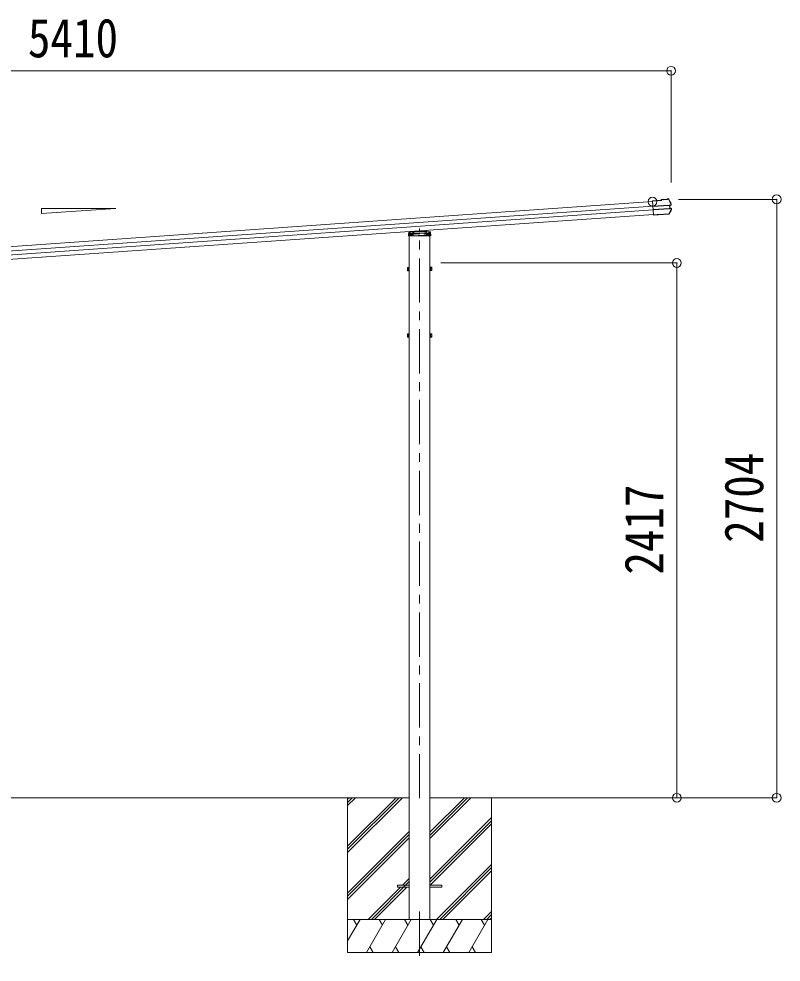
# Model space of a CAD drawing. Units: millimetres at full size, sheet at 1:40. Extents: x -11243 to 11243, y -7760 to 7760.
# Drawn here: x 3861 to 7303, y -4787 to -524 of the extents above; entities that cross this region are included whole.
import ezdxf
from ezdxf.enums import TextEntityAlignment as Align

# ---------------------------------------------------------------- set-up
doc = ezdxf.new("R2010")
doc.units = ezdxf.units.MM
doc.header["$LTSCALE"] = 40
doc.header["$PDMODE"] = 32
doc.header["$PDSIZE"] = 40
doc.linetypes.add('CHAIN1', pattern=[8, 5, -1, 1, -1])
doc.linetypes.add('DASHED1', pattern=[1.8, 1.2, -0.6])
for name, color, linetype, lineweight in [('0-0_0', 7, 'Continuous', 9), ('0-1_本体', 5, 'CHAIN1', 9), ('0-3_ELV2', 4, 'Continuous', 9), ('0-6_OTH_LINE', 6, 'Continuous', 9), ('0-7_SHAPE', 4, 'Continuous', 9)]:
    doc.layers.add(name, color=color, linetype=linetype, lineweight=lineweight)
doc.styles.add('ＭＳ ゴシック', font='')
doc.styles.get('ＭＳ ゴシック').set_extended_font_data('MS Gothic')

msp = doc.modelspace()

# ---------------------------------------------------------------- linework, layer by layer
at = {"layer": '0-0_0'}
for p, q in [((2617.23, -4043.93), (5624.23, -4043.93)), ((5345.73, -4043.93), (5345.73, -4743.93)), ((5345.73, -4262.91), (5564.71, -4043.93)), ((5345.73, -4277.05), (5578.86, -4043.93)), ((5345.73, -4291.19), (5593, -4043.93)), ((5345.73, -4079.06), (5380.87, -4043.93)), ((5345.73, -4064.92), (5366.72, -4043.93)), ((5345.73, -4050.78), (5352.58, -4043.93)), ((5717.23, -4228.06), (5901.37, -4043.93)), ((5717.23, -4213.92), (5887.22, -4043.93)), ((5717.23, -4199.78), (5873.08, -4043.93)), ((5717.23, -4043.93), (6574.51, -4043.93)), ((5995.73, -4043.93), (5995.73, -4743.93)), ((5717.23, -4411.91), (5995.73, -4133.41)), ((5717.23, -4426.05), (5995.73, -4147.55)), ((5717.99, -4439.43), (5995.73, -4161.7)), ((5345.73, -4475.04), (5624.23, -4196.54)), ((5345.73, -4489.18), (5624.23, -4210.69)), ((5345.73, -4503.33), (5624.23, -4224.83)), ((5747.34, -4593.93), (5995.73, -4345.54)), ((5761.48, -4593.93), (5995.73, -4359.68)), ((5775.63, -4593.93), (5995.73, -4373.83)), ((5453.12, -4593.93), (5624.23, -4422.82)), ((5593.48, -4439.43), (5624.23, -4408.67)), ((5438.97, -4593.93), (5584.48, -4448.43)), ((5467.26, -4593.93), (5612.76, -4448.43)), ((5959.47, -4593.93), (5995.73, -4557.67)), ((5345.73, -4593.93), (5995.73, -4593.93)), ((5345.73, -4691.18), (5401.88, -4593.93)), ((5386.88, -4619.91), (5371.88, -4593.93)), ((5430.75, -4743.93), (5517.35, -4593.93)), ((5502.35, -4619.91), (5487.35, -4593.93)), ((5546.22, -4743.93), (5632.82, -4593.93)), ((5617.82, -4619.91), (5602.82, -4593.93)), ((5661.69, -4743.93), (5748.29, -4593.93)), ((5733.29, -4619.91), (5718.29, -4593.93)), ((5777.16, -4743.93), (5863.76, -4593.93)), ((5848.76, -4619.91), (5833.76, -4593.93)), ((5892.63, -4743.93), (5979.23, -4593.93)), ((5949.23, -4593.93), (5964.23, -4619.91)), ((5973.62, -4593.93), (5995.73, -4571.82)), ((5987.76, -4593.93), (5995.73, -4585.96)), ((5445.75, -4717.95), (5460.75, -4743.93)), ((5561.22, -4717.95), (5576.22, -4743.93)), ((5676.69, -4717.95), (5691.69, -4743.93)), ((5792.16, -4717.95), (5807.16, -4743.93)), ((5907.63, -4717.95), (5922.63, -4743.93)), ((5345.73, -4743.93), (5995.73, -4743.93))]:
    msp.add_line(p, q, dxfattribs=at)
at = {"layer": '0-1_本体'}
for p, q in [((5670.73, -4046.43), (5670.73, -1471.75)), ((5670.73, -4557.8), (5670.73, -4786.8))]:
    msp.add_line(p, q, dxfattribs=at)
at = {"layer": '0-3_ELV2'}
for p, q in [((6722.42, -1350.04), (1511.34, -1714.44)), ((6761.51, -1344.13), (6722.2, -1346.88)), ((6726.71, -1411.32), (6722.2, -1346.88)), ((6722.31, -1348.37), (6763.11, -1345.52)), ((6774.07, -1338.84), (6761.2, -1339.74)), ((6761.2, -1339.74), (6761.51, -1344.13)), ((6774.17, -1340.34), (6762.8, -1341.13)), ((6763.11, -1345.52), (6762.8, -1341.13)), ((6762.8, -1341.13), (6763.38, -1341.72)), ((6763.82, -1346.14), (6763.11, -1345.52)), ((6774.18, -1340.37), (6772.88, -1340.46)), ((6772.88, -1340.46), (6773.01, -1342.42)), ((6773.01, -1342.42), (6789.97, -1341.23)), ((6774.17, -1340.34), (6774.07, -1338.84)), ((6774.07, -1338.84), (6774.27, -1339.44)), ((6774.17, -1340.34), (6774.18, -1340.37)), ((6774.18, -1340.37), (6774.21, -1340.83)), ((6788.56, -1339.83), (6774.21, -1340.83)), ((6778.4, -1340.54), (6778.5, -1342.04)), ((6784.49, -1341.62), (6784.38, -1340.12)), ((6788.31, -1338.46), (6788.43, -1337.83)), ((6793.6, -1337.47), (6788.43, -1337.83)), ((6788.56, -1339.83), (6788.53, -1339.36)), ((6789.97, -1341.23), (6789.84, -1339.27)), ((6805.1, -1363.98), (6799.19, -1365.57)), ((6723.84, -1370.35), (1512.76, -1734.75)), ((6725.05, -1387.59), (1513.96, -1751.99)), ((6723.88, -1370.83), (6796.78, -1365.73)), ((6796.87, -1366.97), (6723.96, -1372.06)), ((6797.84, -1380.83), (6724.93, -1385.93)), ((6725.02, -1387.16), (6797.93, -1382.07)), ((6796.81, -1404.91), (6749.75, -1408.2)), ((6795.99, -1406.47), (6749.85, -1409.7)), ((6798.28, -1365.63), (6799.19, -1365.57)), ((6798.64, -1366.95), (6799.15, -1366.92)), ((6798.82, -1381.94), (6799.05, -1381.93)), ((6799.19, -1365.57), (6800.33, -1381.9)), ((6799.42, -1381.96), (6800.33, -1381.9)), ((6800.11, -1380.56), (6799.59, -1380.6)), ((6799.85, -1366.76), (6800.78, -1366.69)), ((6800.33, -1381.9), (6806.37, -1382.64)), ((6800.82, -1380.62), (6801.75, -1380.56)), ((6726.47, -1407.9), (1515.38, -1772.3)), ((6743.36, -1408.65), (6726.6, -1409.82)), ((6734.16, -1410.4), (6726.68, -1410.92)), ((6743.47, -1410.15), (6726.71, -1411.32)), ((6734.19, -1410.8), (6734.08, -1409.3)), ((6743.36, -1408.65), (6743.54, -1408.27)), ((6743.36, -1408.65), (6743.47, -1410.15)), ((6743.47, -1410.15), (6743.64, -1409.77)), ((6743.54, -1408.27), (6749.52, -1407.85)), ((6743.54, -1408.27), (6743.64, -1409.77)), ((6743.64, -1409.77), (6749.63, -1409.35)), ((6749.52, -1407.85), (6749.75, -1408.2)), ((6749.75, -1408.2), (6749.85, -1409.7)), ((5621.8, -1494.36), (5670.73, -1490.94)), ((5622.32, -1485.86), (5670.73, -1482.47)), ((5670.73, -1482.47), (5719.15, -1485.86)), ((5670.73, -1490.94), (5719.67, -1494.36)), ((5700.55, -1479.94), (5700.83, -1484.58)), ((5720.08, -1486.79), (5721.18, -1504.87)), ((5624.23, -4593.93), (5624.23, -1504.87)), ((5717.23, -4593.93), (5717.23, -1504.87)), ((5615.53, -1648.17), (5616.11, -1647.16)), ((5615.53, -1648.17), (5615.53, -1661.17)), ((5615.53, -1661.17), (5616.11, -1662.18)), ((5621.03, -1647.16), (5616.11, -1647.16)), ((5621.03, -1650.92), (5616.11, -1650.92)), ((5621.03, -1658.42), (5616.11, -1658.42)), ((5621.03, -1662.18), (5616.11, -1662.18)), ((5621.03, -1646.96), (5621.03, -1661.98)), ((5622.63, -1647.42), (5621.03, -1647.42)), ((5621.03, -1653.97), (5622.63, -1653.97)), ((5621.03, -1654.97), (5622.63, -1654.97)), ((5621.03, -1661.52), (5622.63, -1661.52)), ((5718.83, -1647.42), (5720.43, -1647.42)), ((5720.43, -1653.97), (5718.83, -1653.97)), ((5720.44, -1654.97), (5718.83, -1654.97)), ((5720.43, -1661.52), (5718.83, -1661.52)), ((5720.43, -1646.96), (5720.43, -1661.98)), ((5720.43, -1646.96), (5725.35, -1646.96)), ((5720.43, -1650.72), (5725.35, -1650.72)), ((5720.43, -1658.22), (5725.35, -1658.22)), ((5720.43, -1661.98), (5725.35, -1661.98)), ((5725.93, -1647.97), (5725.35, -1646.96)), ((5725.93, -1660.97), (5725.35, -1661.98)), ((5725.93, -1647.97), (5725.93, -1660.97)), ((5615.53, -1948.17), (5616.11, -1947.16)), ((5615.53, -1948.17), (5615.53, -1961.17)), ((5621.03, -1947.16), (5616.11, -1947.16)), ((5621.03, -1950.92), (5616.11, -1950.92)), ((5621.03, -1958.42), (5616.11, -1958.42)), ((5621.03, -1946.96), (5621.03, -1961.98)), ((5622.63, -1947.42), (5621.03, -1947.42)), ((5621.03, -1953.97), (5622.63, -1953.97)), ((5621.03, -1954.97), (5622.63, -1954.97)), ((5718.83, -1947.42), (5720.43, -1947.42)), ((5720.43, -1953.97), (5718.83, -1953.97)), ((5720.44, -1954.97), (5718.83, -1954.97)), ((5720.43, -1946.96), (5720.43, -1961.98)), ((5720.43, -1946.96), (5725.35, -1946.96)), ((5720.43, -1950.72), (5725.35, -1950.72)), ((5720.43, -1958.22), (5725.35, -1958.22)), ((5725.93, -1947.97), (5725.35, -1946.96)), ((5725.93, -1947.97), (5725.93, -1960.97)), ((5615.53, -1961.17), (5616.11, -1962.18)), ((5621.03, -1962.18), (5616.11, -1962.18)), ((5621.03, -1961.52), (5622.63, -1961.52)), ((5720.43, -1961.52), (5718.83, -1961.52)), ((5720.43, -1961.98), (5725.35, -1961.98)), ((5725.93, -1960.97), (5725.35, -1961.98)), ((5570.73, -4439.43), (5624.23, -4439.43)), ((5770.73, -4439.43), (5717.23, -4439.43))]:
    msp.add_line(p, q, dxfattribs=at)
at = {"layer": '0-3_ELV2', "linetype": 'DASHED1'}
for p, q in [((5624.34, -1487.72), (5623.29, -1504.87)), ((5670.73, -1484.48), (5624.34, -1487.72)), ((5627.53, -1487.5), (5627.53, -1501.14)), ((5628.73, -1487.41), (5628.73, -1502.87)), ((5639.98, -1495.31), (5640.66, -1484.12)), ((5642.67, -1483.98), (5641.4, -1504.87)), ((5717.13, -1487.72), (5670.73, -1484.48)), ((5698.56, -1480.08), (5700.07, -1504.87)), ((5700.83, -1484.58), (5701.49, -1495.31)), ((5712.73, -1487.41), (5712.73, -1502.87)), ((5713.93, -1487.5), (5713.93, -1501.14)), ((5718.18, -1504.87), (5717.13, -1487.72)), ((5621.87, -1494.37), (5719.6, -1494.37)), ((5623.76, -1497.17), (5628.73, -1497.17)), ((5623.81, -1496.37), (5717.66, -1496.37)), ((5670.73, -1492.95), (5623.82, -1496.23)), ((5627.53, -1501.14), (5628.53, -1502.87)), ((5712.93, -1502.87), (5628.53, -1502.87)), ((5630.23, -1495.78), (5630.23, -1502.87)), ((5633.33, -1496.37), (5633.33, -1502.87)), ((5633.46, -1496.37), (5633.46, -1502.87)), ((5633.73, -1495.53), (5633.73, -1502.87)), ((5633.73, -1501.14), (5636.73, -1501.14)), ((5636.73, -1495.32), (5636.73, -1502.87)), ((5644.73, -1494.37), (5644.73, -1496.37)), ((5649.23, -1497.17), (5649.23, -1494.45)), ((5650.73, -1497.17), (5649.23, -1497.17)), ((5650.73, -1494.34), (5650.73, -1497.17)), ((5717.65, -1496.23), (5670.73, -1492.95)), ((5690.73, -1497.17), (5690.73, -1494.34)), ((5690.73, -1497.17), (5692.23, -1497.17)), ((5692.23, -1494.45), (5692.23, -1497.17)), ((5696.73, -1496.37), (5696.73, -1494.37)), ((5704.73, -1495.32), (5704.73, -1502.87)), ((5704.73, -1501.14), (5707.73, -1501.14)), ((5707.73, -1495.53), (5707.73, -1502.87)), ((5708, -1496.37), (5708, -1502.87)), ((5708.13, -1496.37), (5708.13, -1502.87)), ((5711.23, -1495.78), (5711.23, -1502.87)), ((5712.73, -1497.17), (5717.71, -1497.17)), ((5712.93, -1502.87), (5713.93, -1501.14))]:
    msp.add_line(p, q, dxfattribs=at)
at = {"layer": '0-3_ELV2'}
for points in [[(6794.03, -1338.95), (6788.54, -1339.33), (6788.43, -1337.83)], [(6789.84, -1339.27), (6788.53, -1339.36), (6788.54, -1339.33)], [(6795.19, -1339.6), (6800.71, -1350.83), (6805.95, -1362.19)], [(6807.38, -1384.5), (6802.21, -1394.76), (6796.81, -1404.91)], [(6805.49, -1365.43), (6800.78, -1366.69), (6801.75, -1380.56), (6806.56, -1381.15)], [(6749.52, -1407.85), (6749.63, -1409.35), (6749.85, -1409.7)], [(5721.18, -1504.87), (5620.28, -1504.87), (5621.39, -1486.79)], [(5624.23, -1645.97), (5622.63, -1645.97), (5622.63, -1662.97), (5624.23, -1662.97)], [(5717.23, -1645.97), (5718.83, -1645.97), (5718.83, -1662.97), (5717.23, -1662.97)], [(5624.23, -1945.97), (5622.63, -1945.97), (5622.63, -1962.97), (5624.23, -1962.97)], [(5717.23, -1945.97), (5718.83, -1945.97), (5718.83, -1962.97), (5717.23, -1962.97)], [(5570.73, -4439.43), (5570.73, -4448.43), (5624.23, -4448.43)], [(5770.73, -4439.43), (5770.73, -4448.43), (5717.23, -4448.43)]]:
    msp.add_lwpolyline(points, dxfattribs=at)
for centre, radius, start, end in [((6793.83, -1340.66), 3.19, 26.86597, 94.02466), ((6794.12, -1340.14), 1.2, 26.89869, 94.02902), ((6348.84, -1566.04), 502, 24.03393, 26.8619), ((6804.76, -1362.73), 1.3, 285.12702, 24.10936), ((6804.76, -1362.73), 2.8, 285, 24.03393), ((6795.77, -1403.29), 3.19, 273.987, 331.41712), ((6357.77, -1164.62), 502, 331.41438, 333.93986), ((6806.21, -1383.93), 1.3, 333.87402, 82.86161), ((6806.22, -1383.93), 2.8, 333.93986, 83), ((5622.39, -1486.85), 1, 94, 176.5), ((5719.08, -1486.85), 1, 3.5, 86), ((5621.87, -1495.36), 1, 94, 176.5), ((5719.6, -1495.36), 1, 3.5, 86), ((5627.95, -1654.67), 12.42, 162.41205, 197.58795), ((5618.86, -1649.04), 3.32, 145.61575, 214.38425), ((5618.86, -1660.3), 3.32, 145.61575, 214.38425), ((5722.61, -1648.84), 3.32, 325.61575, 34.38425), ((5713.51, -1654.47), 12.42, 342.41205, 17.58795), ((5722.61, -1660.1), 3.32, 325.61575, 34.38425), ((5627.95, -1954.67), 12.42, 162.41205, 197.58795), ((5618.86, -1949.04), 3.32, 145.61575, 214.38425), ((5618.86, -1960.3), 3.32, 145.61575, 214.38425), ((5722.61, -1948.84), 3.32, 325.61575, 34.38425), ((5713.51, -1954.47), 12.42, 342.41205, 17.58795), ((5722.61, -1960.1), 3.32, 325.61575, 34.38425)]:
    msp.add_arc(centre, radius, start, end, dxfattribs=at)
at = {"layer": '0-3_ELV2', "linetype": 'DASHED1'}
for centre, start, end in [((5621.87, -1495.37), 90, 176.5), ((5719.6, -1495.37), 3.5, 90)]:
    msp.add_arc(centre, 1, start, end, dxfattribs=at)
at = {"layer": '0-3_ELV2'}
for centre, major_axis, ratio, start_param, end_param in [((6763.46, -1342.91), (-0.08, 1.2), 0.052408, 5.1044164, 6.2220988), ((6752.64, -1534.9), (-34.91, 499.28), 0.052408, 5.0964197, 5.1044164), ((6774.49, -1342.62), (-0.22, 3.19), 0.016053, 5.3122341, 6.2220988), ((6788.54, -1341.64), (-0.22, 3.19), 0.016053, 0.0610865, 0.9709512), ((6796.8, -1366.02), (1.5, 0.1), 0.19438, 0.8222243, 1.5707963), ((6796.91, -1367.55), (2.99, 0.21), 0.19438, 0.9410649, 1.5707963), ((6796.8, -1366.02), (1.48, 0.4), 0.014741, 0.0756738, 0.8193583), ((6797.8, -1380.25), (2.99, 0.21), 0.19438, 4.712389, 5.3421204), ((6797.91, -1381.77), (1.5, 0.1), 0.19438, 4.712389, 5.3570179), ((6797.91, -1381.77), (1.52, -0.19), 0.014741, 5.567803, 6.2075115), ((6796.91, -1367.55), (2.95, 0.79), 0.014741, 0.0756738, 0.7041788), ((6797.8, -1380.25), (3.03, -0.37), 0.014741, 5.5790065, 6.2075115)]:
    msp.add_ellipse(centre, major_axis=major_axis, ratio=ratio, start_param=start_param, end_param=end_param, dxfattribs=at)
at = {"layer": '0-6_OTH_LINE'}
for p, q in [((6806.63, -758.85), (1396.63, -758.85)), ((6806.63, -758.85), (6806.63, -1263.82)), ((7283.45, -1339.93), (6839.64, -1339.93)), ((7283.45, -4043.93), (7283.45, -1339.93)), ((6832.45, -1627.17), (5767.23, -1627.17)), ((6832.45, -1627.17), (6832.45, -4043.93)), ((7283.45, -4043.93), (6574.51, -4043.93))]:
    msp.add_line(p, q, dxfattribs=at)
for p in [(6806.63, -758.85), (7283.45, -1339.93), (6722.42, -1350.04), (6832.45, -1627.17), (6832.45, -4043.93), (7283.45, -4043.93)]:
    msp.add_point(p, dxfattribs=at)
at = {"layer": '0-7_SHAPE'}
for p, q in [((3963.48, -1380.47), (4299.48, -1380.47)), ((3963.48, -1403.97), (3963.48, -1380.47)), ((4299.48, -1380.47), (3963.48, -1403.97))]:
    msp.add_line(p, q, dxfattribs=at)

# ---------------------------------------------------------------- texts
at = {"layer": '0-6_OTH_LINE', "color": 7, "style": 'ＭＳ ゴシック', "width": 0.85}
msp.add_text('5410', height=176, dxfattribs=at).set_placement((3901.63, -750.85), align=Align.BOTTOM_LEFT)
for s, p in [('2704', (7275.45, -2891.93)), ('2417', (6824.45, -3035.55))]:
    msp.add_text(s, height=176, rotation=90, dxfattribs=at).set_placement(p, align=Align.BOTTOM_LEFT)

doc.saveas('drawing.dxf')
